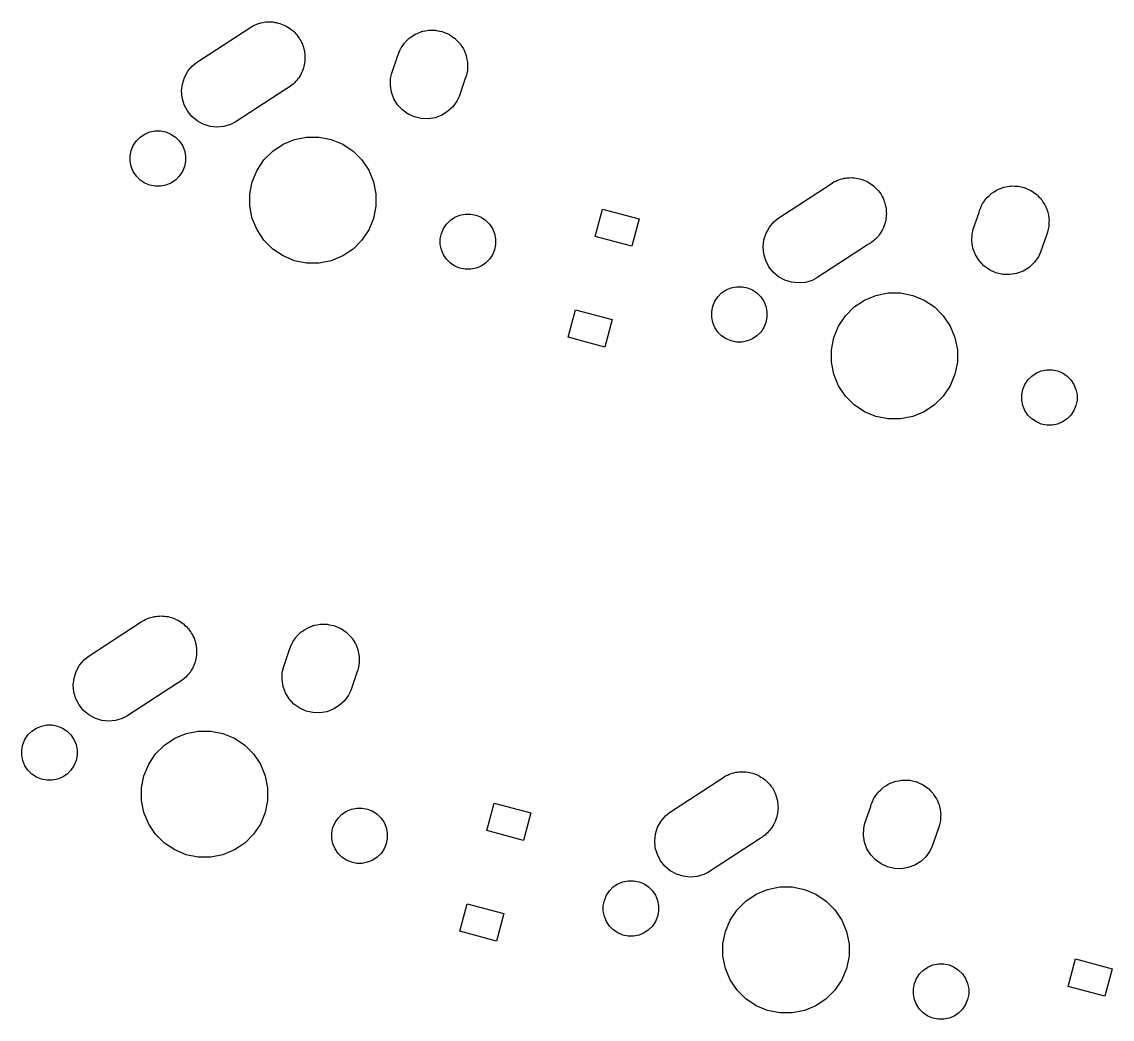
# Model space of a CAD drawing. Extents: x -26.1 to -7.5, y -7.6 to -2.3.
# Drawn here: x -18.401 to -17.042, y -6.075 to -4.833 of the extents above; entities that cross this region are included whole.
import ezdxf

# ---------------------------------------------------------------- set-up
doc = ezdxf.new("R2010")
doc.units = 0
doc.header["$MEASUREMENT"] = 0
doc.layers.add('BLACK', color=7, linetype='CONTINUOUS')

msp = doc.modelspace()

# ---------------------------------------------------------------- linework, layer by layer
at = {"layer": 'BLACK', "linetype": 'CONTINUOUS'}
for p, q in [((-18.1112, -4.83691), (-18.109, -4.83579)), ((-18.109, -4.83579), (-18.1072, -4.83525)), ((-18.1072, -4.83525), (-18.1054, -4.83451)), ((-18.1054, -4.83451), (-18.103, -4.83403)), ((-18.103, -4.83403), (-18.1006, -4.83335)), ((-18.1006, -4.83335), (-18.0987, -4.83318)), ((-18.0987, -4.83318), (-18.0968, -4.83281)), ((-18.0968, -4.83281), (-18.0944, -4.83281)), ((-18.0944, -4.83281), (-18.092, -4.83259)), ((-18.092, -4.83259), (-18.09, -4.83281)), ((-18.09, -4.83281), (-18.0881, -4.83281)), ((-18.0881, -4.83281), (-18.0857, -4.83328)), ((-18.0857, -4.83328), (-18.0833, -4.83355)), ((-18.0833, -4.83355), (-18.0814, -4.83413)), ((-18.0814, -4.83413), (-18.0795, -4.83451)), ((-18.0795, -4.83451), (-18.0773, -4.83544)), ((-18.0773, -4.83544), (-18.075, -4.83617)), ((-18.075, -4.83617), (-18.0733, -4.83711)), ((-18.1832, -4.88335), (-18.1169, -4.84013)), ((-18.1169, -4.84013), (-18.1134, -4.83785)), ((-18.1134, -4.83785), (-18.1112, -4.83691)), ((-18.0733, -4.83711), (-18.0715, -4.83785)), ((-18.0715, -4.83785), (-18.0695, -4.8392)), ((-18.0695, -4.8392), (-18.0673, -4.84037)), ((-18.0673, -4.84037), (-18.0658, -4.84162)), ((-18.0658, -4.84162), (-18.0642, -4.84269)), ((-18.0642, -4.84269), (-18.0625, -4.84442)), ((-18.0625, -4.84442), (-18.0606, -4.84599)), ((-18.0606, -4.84599), (-18.0594, -4.84749)), ((-18.0594, -4.84749), (-18.0581, -4.84886)), ((-18.0581, -4.84886), (-18.0567, -4.85089)), ((-17.9137, -4.85011), (-17.9108, -4.84813)), ((-17.9108, -4.84813), (-17.91, -4.84782)), ((-17.91, -4.84782), (-17.9093, -4.8474)), ((-17.9093, -4.8474), (-17.906, -4.84616)), ((-17.906, -4.84616), (-17.9027, -4.84479)), ((-17.9027, -4.84479), (-17.9019, -4.84464)), ((-17.9019, -4.84464), (-17.9012, -4.84435)), ((-17.9012, -4.84435), (-17.8977, -4.84379)), ((-17.8977, -4.84379), (-17.8942, -4.84309)), ((-17.8942, -4.84309), (-17.8933, -4.84309)), ((-17.8933, -4.84309), (-17.8926, -4.84296)), ((-17.8926, -4.84296), (-17.889, -4.84309)), ((-17.889, -4.84309), (-17.8854, -4.84309)), ((-17.8854, -4.84309), (-17.8846, -4.84325)), ((-17.8846, -4.84325), (-17.8838, -4.84328)), ((-17.8838, -4.84328), (-17.8804, -4.8441)), ((-17.8804, -4.8441), (-17.8769, -4.84479)), ((-17.8769, -4.84479), (-17.8761, -4.8451)), ((-17.8761, -4.8451), (-17.8753, -4.84529)), ((-17.8753, -4.84529), (-17.8721, -4.84677)), ((-17.8721, -4.84677), (-17.8688, -4.84813)), ((-17.8688, -4.84813), (-17.8681, -4.84858)), ((-17.8681, -4.84858), (-17.8674, -4.84891)), ((-17.8674, -4.84891), (-17.8645, -4.851)), ((-18.0567, -4.85089), (-18.0552, -4.85279)), ((-18.0552, -4.85279), (-18.0543, -4.85451)), ((-18.0543, -4.85451), (-18.0532, -4.85612)), ((-18.0532, -4.85612), (-18.0523, -4.85837)), ((-18.0523, -4.85837), (-18.0512, -4.86053)), ((-18.0512, -4.86053), (-18.0506, -4.86239)), ((-18.0506, -4.86239), (-18.0499, -4.86418)), ((-17.9283, -4.865), (-17.9262, -4.86211)), ((-17.9262, -4.86211), (-17.9242, -4.85915)), ((-17.9242, -4.85915), (-17.9236, -4.85858)), ((-17.9236, -4.85858), (-17.9232, -4.85792)), ((-17.9232, -4.85792), (-17.9205, -4.8555)), ((-17.9205, -4.8555), (-17.918, -4.85298)), ((-17.918, -4.85298), (-17.9174, -4.85253)), ((-17.9174, -4.85253), (-17.9168, -4.85198)), ((-17.9168, -4.85198), (-17.9137, -4.85011)), ((-17.8645, -4.851), (-17.8616, -4.85298)), ((-17.8616, -4.85298), (-17.861, -4.85355)), ((-17.861, -4.85355), (-17.8603, -4.85402)), ((-17.8603, -4.85402), (-17.8579, -4.85663)), ((-17.8579, -4.85663), (-17.8554, -4.85915)), ((-17.8554, -4.85915), (-17.8549, -4.85982)), ((-17.8549, -4.85982), (-17.8544, -4.86041)), ((-17.8544, -4.86041), (-17.8525, -4.86344)), ((-18.0499, -4.86418), (-18.0494, -4.86657)), ((-18.0494, -4.86657), (-18.0487, -4.86891)), ((-18.0487, -4.86891), (-18.0485, -4.87084)), ((-18.0485, -4.87084), (-18.0482, -4.87273)), ((-18.0482, -4.87273), (-18.0482, -4.87517)), ((-18.0482, -4.87517), (-18.048, -4.8776)), ((-17.9398, -4.89671), (-17.9327, -4.87582)), ((-17.9327, -4.87582), (-17.9324, -4.87446)), ((-17.9324, -4.87446), (-17.9312, -4.8717)), ((-17.9312, -4.8717), (-17.931, -4.87094)), ((-17.931, -4.87094), (-17.9304, -4.86969)), ((-17.9304, -4.86969), (-17.929, -4.8664)), ((-17.929, -4.8664), (-17.9286, -4.86573)), ((-17.9286, -4.86573), (-17.9283, -4.865)), ((-17.8525, -4.86344), (-17.8505, -4.8664)), ((-17.8505, -4.8664), (-17.8502, -4.86715)), ((-17.8502, -4.86715), (-17.8498, -4.86783)), ((-17.8498, -4.86783), (-17.8486, -4.87117)), ((-17.8486, -4.87117), (-17.8472, -4.87446)), ((-17.8472, -4.87446), (-17.847, -4.87525)), ((-17.847, -4.87525), (-17.8468, -4.87601)), ((-17.8468, -4.87601), (-17.8462, -4.87952)), ((-18.1939, -4.89413), (-18.1883, -4.88744)), ((-18.1883, -4.88744), (-18.1832, -4.88335)), ((-18.0499, -4.89002), (-18.0508, -4.89227)), ((-18.0495, -4.88812), (-18.0499, -4.89002)), ((-18.0489, -4.88627), (-18.0495, -4.88812)), ((-18.0486, -4.88385), (-18.0489, -4.88627)), ((-18.0482, -4.88146), (-18.0486, -4.88385)), ((-18.048, -4.8776), (-18.0482, -4.87952)), ((-18.0482, -4.87952), (-18.0482, -4.88146)), ((-17.8462, -4.87952), (-17.8455, -4.88302)), ((-17.8455, -4.88302), (-17.8455, -4.88383)), ((-17.8455, -4.88383), (-17.8454, -4.88462)), ((-17.8454, -4.88462), (-17.8455, -4.88818)), ((-17.8455, -4.88818), (-17.8455, -4.89174)), ((-18.2007, -4.91009), (-18.1981, -4.90177)), ((-18.1981, -4.90177), (-18.1939, -4.89413)), ((-18.057, -4.90372), (-18.0581, -4.90533)), ((-18.0557, -4.90224), (-18.057, -4.90372)), ((-18.0546, -4.9001), (-18.0557, -4.90224)), ((-18.0532, -4.89808), (-18.0546, -4.9001)), ((-18.0525, -4.89629), (-18.0532, -4.89808)), ((-18.0515, -4.89459), (-18.0525, -4.89629)), ((-18.0508, -4.89227), (-18.0515, -4.89459)), ((-17.9416, -4.91179), (-17.9413, -4.90307)), ((-17.9413, -4.90307), (-17.9398, -4.89671)), ((-17.8483, -4.90306), (-17.856, -4.92547)), ((-17.8472, -4.9003), (-17.8483, -4.90306)), ((-17.8465, -4.89681), (-17.8472, -4.9003)), ((-17.8457, -4.89334), (-17.8465, -4.89681)), ((-17.8455, -4.89174), (-17.8457, -4.89254)), ((-17.8457, -4.89254), (-17.8457, -4.89334)), ((-18.2017, -4.91876), (-18.2007, -4.91009)), ((-18.0717, -4.91644), (-18.1348, -4.95756)), ((-18.0715, -4.91635), (-18.0717, -4.91644)), ((-18.0681, -4.91407), (-18.0715, -4.91635)), ((-18.0665, -4.91301), (-18.0681, -4.91407)), ((-18.0663, -4.91285), (-18.0665, -4.91301)), ((-18.0642, -4.9115), (-18.0663, -4.91285)), ((-18.0629, -4.91013), (-18.0642, -4.9115)), ((-18.0614, -4.90892), (-18.0629, -4.91013)), ((-18.0598, -4.90705), (-18.0614, -4.90892)), ((-18.0581, -4.90533), (-18.0598, -4.90705)), ((-17.9403, -4.9204), (-17.9416, -4.91179)), ((-18.2009, -4.92746), (-18.2017, -4.91876)), ((-18.1985, -4.93583), (-18.2009, -4.92746)), ((-17.9372, -4.92858), (-17.9403, -4.9204)), ((-17.9326, -4.936), (-17.9372, -4.92858)), ((-17.856, -4.92547), (-17.8588, -4.93141)), ((-18.1944, -4.94357), (-18.1985, -4.93583)), ((-18.189, -4.95038), (-18.1944, -4.94357)), ((-17.9267, -4.94239), (-17.9326, -4.936)), ((-17.9196, -4.9475), (-17.9267, -4.94239)), ((-17.8703, -4.94443), (-17.8777, -4.94901)), ((-17.8639, -4.93849), (-17.8703, -4.94443)), ((-17.8588, -4.93141), (-17.8639, -4.93849)), ((-18.1823, -4.95599), (-18.189, -4.95038)), ((-18.1747, -4.96019), (-18.1823, -4.95599)), ((-18.1348, -4.95756), (-18.1406, -4.96058)), ((-17.9117, -4.95113), (-17.9196, -4.9475)), ((-17.9032, -4.95314), (-17.9117, -4.95113)), ((-17.8945, -4.95345), (-17.9032, -4.95314)), ((-17.8859, -4.95206), (-17.8945, -4.95345)), ((-17.8777, -4.94901), (-17.8859, -4.95206)), ((-18.2477, -4.97239), (-18.2414, -4.9698)), ((-18.2414, -4.9698), (-18.2347, -4.96847)), ((-18.2347, -4.96847), (-18.2279, -4.96847)), ((-18.2279, -4.96847), (-18.2213, -4.9698)), ((-18.2213, -4.9698), (-18.215, -4.97239)), ((-18.1663, -4.96282), (-18.1747, -4.96019)), ((-18.1577, -4.96377), (-18.1663, -4.96282)), ((-18.149, -4.96302), (-18.1577, -4.96377)), ((-18.1406, -4.96058), (-18.149, -4.96302)), ((-18.2619, -4.9866), (-18.2581, -4.98096)), ((-18.2581, -4.98096), (-18.2533, -4.97616)), ((-18.2533, -4.97616), (-18.2477, -4.97239)), ((-18.215, -4.97239), (-18.2094, -4.97616)), ((-18.2094, -4.97616), (-18.2046, -4.98096)), ((-18.2046, -4.98096), (-18.2008, -4.9866)), ((-18.0882, -4.99371), (-18.0753, -4.98512)), ((-18.0753, -4.98512), (-18.061, -4.9792)), ((-18.061, -4.9792), (-18.0459, -4.97619)), ((-18.0459, -4.97619), (-18.0304, -4.97619)), ((-18.0304, -4.97619), (-18.0153, -4.9792)), ((-18.0153, -4.9792), (-18.001, -4.98512)), ((-18.001, -4.98512), (-17.9881, -4.99371)), ((-18.2658, -4.99953), (-18.2645, -4.99287)), ((-18.2645, -4.99287), (-18.2619, -4.9866)), ((-18.2008, -4.9866), (-18.1982, -4.99287)), ((-18.1982, -4.99287), (-18.1969, -4.99953)), ((-18.0991, -5.00464), (-18.0882, -4.99371)), ((-17.9881, -4.99371), (-17.9772, -5.00464)), ((-18.2658, -5.00631), (-18.2658, -4.99953)), ((-18.2645, -5.01297), (-18.2658, -5.00631)), ((-18.1969, -5.00631), (-18.1982, -5.01297)), ((-18.1969, -4.99953), (-18.1969, -5.00631)), ((-18.1077, -5.0175), (-18.0991, -5.00464)), ((-17.9772, -5.00464), (-17.9686, -5.0175)), ((-18.2619, -5.01924), (-18.2645, -5.01297)), ((-18.2581, -5.02488), (-18.2619, -5.01924)), ((-18.2533, -5.02968), (-18.2581, -5.02488)), ((-18.2046, -5.02488), (-18.2094, -5.02968)), ((-18.2008, -5.01924), (-18.2046, -5.02488)), ((-18.1982, -5.01297), (-18.2008, -5.01924)), ((-18.1136, -5.03179), (-18.1077, -5.0175)), ((-17.9686, -5.0175), (-17.9627, -5.03179)), ((-18.2477, -5.03345), (-18.2533, -5.02968)), ((-18.2414, -5.03605), (-18.2477, -5.03345)), ((-18.2347, -5.03737), (-18.2414, -5.03605)), ((-18.2279, -5.03737), (-18.2347, -5.03737)), ((-18.2213, -5.03605), (-18.2279, -5.03737)), ((-18.215, -5.03345), (-18.2213, -5.03605)), ((-18.2094, -5.02968), (-18.215, -5.03345)), ((-18.1166, -5.04695), (-18.1136, -5.03179)), ((-17.9627, -5.03179), (-17.9596, -5.04695)), ((-17.4587, -5.07747), (-17.3924, -5.03425)), ((-17.3924, -5.03425), (-17.389, -5.03196)), ((-17.389, -5.03196), (-17.3867, -5.03103)), ((-17.3867, -5.03103), (-17.3846, -5.0299)), ((-17.3846, -5.0299), (-17.3827, -5.02936)), ((-17.3827, -5.02936), (-17.3809, -5.02862)), ((-17.3809, -5.02862), (-17.3785, -5.02815)), ((-17.3785, -5.02815), (-17.3762, -5.02746)), ((-17.3762, -5.02746), (-17.3743, -5.0273)), ((-17.3743, -5.0273), (-17.3724, -5.02692)), ((-17.3724, -5.02692), (-17.3699, -5.02692)), ((-17.3699, -5.02692), (-17.3675, -5.02671)), ((-17.3675, -5.02671), (-17.3656, -5.02692)), ((-17.3656, -5.02692), (-17.3637, -5.02692)), ((-17.3637, -5.02692), (-17.3613, -5.0274)), ((-17.3613, -5.0274), (-17.3588, -5.02766)), ((-17.3588, -5.02766), (-17.357, -5.02824)), ((-17.357, -5.02824), (-17.3551, -5.02862)), ((-17.3551, -5.02862), (-17.3528, -5.02955)), ((-17.3528, -5.02955), (-17.3505, -5.03029)), ((-17.3505, -5.03029), (-17.3488, -5.03122)), ((-17.3488, -5.03122), (-17.347, -5.03196)), ((-17.347, -5.03196), (-17.345, -5.03332)), ((-17.345, -5.03332), (-17.3429, -5.03449)), ((-17.3429, -5.03449), (-17.3414, -5.03573)), ((-17.3414, -5.03573), (-17.3398, -5.03681)), ((-17.3398, -5.03681), (-17.3381, -5.03853)), ((-17.3381, -5.03853), (-17.3362, -5.0401)), ((-17.1816, -5.04027), (-17.1783, -5.03891)), ((-17.1783, -5.03891), (-17.1775, -5.03875)), ((-17.1775, -5.03875), (-17.1767, -5.03847)), ((-17.1767, -5.03847), (-17.1732, -5.0379)), ((-17.1732, -5.0379), (-17.1697, -5.0372)), ((-17.1697, -5.0372), (-17.1689, -5.0372)), ((-17.1689, -5.0372), (-17.1681, -5.03708)), ((-17.1681, -5.03708), (-17.1646, -5.0372)), ((-17.1646, -5.0372), (-17.161, -5.0372)), ((-17.161, -5.0372), (-17.1602, -5.03736)), ((-17.1602, -5.03736), (-17.1594, -5.03739)), ((-17.1594, -5.03739), (-17.1559, -5.03821)), ((-17.1559, -5.03821), (-17.1524, -5.03891)), ((-17.1524, -5.03891), (-17.1517, -5.03922)), ((-17.1517, -5.03922), (-17.1509, -5.0394)), ((-17.1509, -5.0394), (-17.1477, -5.04088)), ((-18.1166, -5.06242), (-18.1166, -5.04695)), ((-17.9596, -5.04695), (-17.9596, -5.06242)), ((-17.3362, -5.0401), (-17.335, -5.04161)), ((-17.335, -5.04161), (-17.3336, -5.04298)), ((-17.3336, -5.04298), (-17.3323, -5.045)), ((-17.3323, -5.045), (-17.3307, -5.04691)), ((-17.3307, -5.04691), (-17.3298, -5.04862)), ((-17.3298, -5.04862), (-17.3288, -5.05023)), ((-17.3288, -5.05023), (-17.3278, -5.05248)), ((-17.3278, -5.05248), (-17.3267, -5.05465)), ((-17.2017, -5.05622), (-17.1998, -5.05326)), ((-17.1998, -5.05326), (-17.1992, -5.05269)), ((-17.1992, -5.05269), (-17.1987, -5.05204)), ((-17.1987, -5.05204), (-17.1961, -5.04961)), ((-17.1961, -5.04961), (-17.1936, -5.04709)), ((-17.1936, -5.04709), (-17.1929, -5.04664)), ((-17.1929, -5.04664), (-17.1923, -5.0461)), ((-17.1923, -5.0461), (-17.1893, -5.04423)), ((-17.1893, -5.04423), (-17.1863, -5.04225)), ((-17.1863, -5.04225), (-17.1856, -5.04194)), ((-17.1856, -5.04194), (-17.1849, -5.04151)), ((-17.1849, -5.04151), (-17.1816, -5.04027)), ((-17.1477, -5.04088), (-17.1444, -5.04225)), ((-17.1444, -5.04225), (-17.1437, -5.04269)), ((-17.1437, -5.04269), (-17.143, -5.04303)), ((-17.143, -5.04303), (-17.1401, -5.04511)), ((-17.1401, -5.04511), (-17.1371, -5.04709)), ((-17.1371, -5.04709), (-17.1365, -5.04766)), ((-17.1365, -5.04766), (-17.1359, -5.04814)), ((-17.1359, -5.04814), (-17.1335, -5.05074)), ((-17.1335, -5.05074), (-17.1309, -5.05326)), ((-17.1309, -5.05326), (-17.1305, -5.05393)), ((-18.1136, -5.07758), (-18.1166, -5.06242)), ((-17.9596, -5.06242), (-17.9627, -5.07758)), ((-17.6865, -5.09999), (-17.6773, -5.06577)), ((-17.6773, -5.06577), (-17.6317, -5.078)), ((-17.3267, -5.05465), (-17.3262, -5.0565)), ((-17.3262, -5.0565), (-17.3254, -5.05829)), ((-17.3254, -5.05829), (-17.325, -5.06068)), ((-17.325, -5.06068), (-17.3243, -5.06302)), ((-17.3243, -5.06302), (-17.3241, -5.06495)), ((-17.3241, -5.06495), (-17.3237, -5.06685)), ((-17.3237, -5.06685), (-17.3237, -5.06929)), ((-17.2079, -5.06858), (-17.2068, -5.06582)), ((-17.2068, -5.06582), (-17.2065, -5.06506)), ((-17.2065, -5.06506), (-17.206, -5.06381)), ((-17.206, -5.06381), (-17.2046, -5.06052)), ((-17.2046, -5.06052), (-17.2042, -5.05985)), ((-17.2042, -5.05985), (-17.2038, -5.05911)), ((-17.2038, -5.05911), (-17.2017, -5.05622)), ((-17.1305, -5.05393), (-17.1299, -5.05452)), ((-17.1299, -5.05452), (-17.1281, -5.05755)), ((-17.1281, -5.05755), (-17.1261, -5.06052)), ((-17.1261, -5.06052), (-17.1258, -5.06126)), ((-17.1258, -5.06126), (-17.1254, -5.06195)), ((-17.1254, -5.06195), (-17.1241, -5.06528)), ((-17.1241, -5.06528), (-17.1228, -5.06858)), ((-18.1077, -5.09187), (-18.1136, -5.07758)), ((-17.9627, -5.07758), (-17.9686, -5.09187)), ((-17.8717, -5.08449), (-17.8669, -5.07969)), ((-17.8669, -5.07969), (-17.8613, -5.07592)), ((-17.8613, -5.07592), (-17.855, -5.07332)), ((-17.855, -5.07332), (-17.8484, -5.072)), ((-17.8484, -5.072), (-17.8416, -5.072)), ((-17.8416, -5.072), (-17.8349, -5.07332)), ((-17.8349, -5.07332), (-17.8286, -5.07592)), ((-17.8286, -5.07592), (-17.823, -5.07969)), ((-17.823, -5.07969), (-17.8182, -5.08449)), ((-17.6317, -5.078), (-17.6409, -5.11222)), ((-17.4638, -5.08156), (-17.4587, -5.07747)), ((-17.3245, -5.08039), (-17.3251, -5.08223)), ((-17.3242, -5.07796), (-17.3245, -5.08039)), ((-17.3237, -5.07557), (-17.3242, -5.07796)), ((-17.3237, -5.06929), (-17.3235, -5.07172)), ((-17.3235, -5.07172), (-17.3237, -5.07364)), ((-17.3237, -5.07364), (-17.3237, -5.07557)), ((-17.2154, -5.09082), (-17.2082, -5.06993)), ((-17.2082, -5.06993), (-17.2079, -5.06858)), ((-17.1228, -5.06858), (-17.1226, -5.06937)), ((-17.1226, -5.06937), (-17.1223, -5.07012)), ((-17.1223, -5.07012), (-17.1218, -5.07364)), ((-17.1218, -5.07364), (-17.1211, -5.07713)), ((-17.1211, -5.07713), (-17.1211, -5.07794)), ((-17.1211, -5.07794), (-17.1209, -5.07874)), ((-17.1209, -5.07874), (-17.1211, -5.08229)), ((-18.0991, -5.10473), (-18.1077, -5.09187)), ((-17.9686, -5.09187), (-17.9772, -5.10473)), ((-17.8781, -5.0964), (-17.8755, -5.09013)), ((-17.8755, -5.09013), (-17.8717, -5.08449)), ((-17.8182, -5.08449), (-17.8144, -5.09013)), ((-17.8144, -5.09013), (-17.8118, -5.0964)), ((-17.4736, -5.09589), (-17.4694, -5.08824)), ((-17.4694, -5.08824), (-17.4638, -5.08156)), ((-17.3301, -5.09422), (-17.3313, -5.09636)), ((-17.3288, -5.09219), (-17.3301, -5.09422)), ((-17.328, -5.0904), (-17.3288, -5.09219)), ((-17.3271, -5.08871), (-17.328, -5.0904)), ((-17.3264, -5.08638), (-17.3271, -5.08871)), ((-17.3254, -5.08413), (-17.3264, -5.08638)), ((-17.3251, -5.08223), (-17.3254, -5.08413)), ((-17.2169, -5.09719), (-17.2154, -5.09082)), ((-17.1221, -5.09092), (-17.1228, -5.09442)), ((-17.1212, -5.08746), (-17.1221, -5.09092)), ((-17.1211, -5.08586), (-17.1212, -5.08665)), ((-17.1212, -5.08665), (-17.1212, -5.08746)), ((-17.1211, -5.08229), (-17.1211, -5.08586)), ((-18.0882, -5.11566), (-18.0991, -5.10473)), ((-17.9772, -5.10473), (-17.9881, -5.11566)), ((-17.8794, -5.10306), (-17.8781, -5.0964)), ((-17.8794, -5.10984), (-17.8794, -5.10306)), ((-17.8118, -5.0964), (-17.8105, -5.10306)), ((-17.8105, -5.10306), (-17.8105, -5.10984)), ((-17.6409, -5.11222), (-17.6865, -5.09999)), ((-17.4772, -5.11288), (-17.4763, -5.10421)), ((-17.4763, -5.10421), (-17.4736, -5.09589)), ((-17.342, -5.10713), (-17.3436, -5.10818)), ((-17.3418, -5.10697), (-17.342, -5.10713)), ((-17.3398, -5.10561), (-17.3418, -5.10697)), ((-17.3384, -5.10425), (-17.3398, -5.10561)), ((-17.3369, -5.10304), (-17.3384, -5.10425)), ((-17.3353, -5.10117), (-17.3369, -5.10304)), ((-17.3336, -5.09944), (-17.3353, -5.10117)), ((-17.3325, -5.09784), (-17.3336, -5.09944)), ((-17.3313, -5.09636), (-17.3325, -5.09784)), ((-17.2172, -5.1059), (-17.2169, -5.09719)), ((-17.2158, -5.11452), (-17.2172, -5.1059)), ((-17.1239, -5.09718), (-17.1316, -5.11958)), ((-17.1228, -5.09442), (-17.1239, -5.09718)), ((-18.0753, -5.12425), (-18.0882, -5.11566)), ((-17.9881, -5.11566), (-18.001, -5.12425)), ((-17.8781, -5.1165), (-17.8794, -5.10984)), ((-17.8755, -5.12277), (-17.8781, -5.1165)), ((-17.8118, -5.1165), (-17.8144, -5.12277)), ((-17.8105, -5.10984), (-17.8118, -5.1165)), ((-17.4765, -5.12157), (-17.4772, -5.11288)), ((-17.3473, -5.11056), (-17.4103, -5.15168)), ((-17.347, -5.11046), (-17.3473, -5.11056)), ((-17.3436, -5.10818), (-17.347, -5.11046)), ((-17.2128, -5.12269), (-17.2158, -5.11452)), ((-17.1316, -5.11958), (-17.1343, -5.12553)), ((-18.061, -5.13017), (-18.0753, -5.12425)), ((-18.0459, -5.13319), (-18.061, -5.13017)), ((-18.0304, -5.13319), (-18.0459, -5.13319)), ((-18.0153, -5.13017), (-18.0304, -5.13319)), ((-18.001, -5.12425), (-18.0153, -5.13017)), ((-17.8717, -5.12841), (-17.8755, -5.12277)), ((-17.8669, -5.13321), (-17.8717, -5.12841)), ((-17.8613, -5.13698), (-17.8669, -5.13321)), ((-17.823, -5.13321), (-17.8286, -5.13698)), ((-17.8182, -5.12841), (-17.823, -5.13321)), ((-17.8144, -5.12277), (-17.8182, -5.12841)), ((-17.474, -5.12995), (-17.4765, -5.12157)), ((-17.47, -5.13769), (-17.474, -5.12995)), ((-17.2082, -5.13012), (-17.2128, -5.12269)), ((-17.2022, -5.13651), (-17.2082, -5.13012)), ((-17.1394, -5.1326), (-17.1458, -5.13855)), ((-17.1343, -5.12553), (-17.1394, -5.1326)), ((-17.855, -5.13957), (-17.8613, -5.13698)), ((-17.8484, -5.1409), (-17.855, -5.13957)), ((-17.8416, -5.1409), (-17.8484, -5.1409)), ((-17.8349, -5.13957), (-17.8416, -5.1409)), ((-17.8286, -5.13698), (-17.8349, -5.13957)), ((-17.4645, -5.14449), (-17.47, -5.13769)), ((-17.4579, -5.15011), (-17.4645, -5.14449)), ((-17.1952, -5.14161), (-17.2022, -5.13651)), ((-17.1872, -5.14524), (-17.1952, -5.14161)), ((-17.1787, -5.14725), (-17.1872, -5.14524)), ((-17.17, -5.14756), (-17.1787, -5.14725)), ((-17.1614, -5.14617), (-17.17, -5.14756)), ((-17.1532, -5.14313), (-17.1614, -5.14617)), ((-17.1458, -5.13855), (-17.1532, -5.14313)), ((-17.4502, -5.15431), (-17.4579, -5.15011)), ((-17.4419, -5.15693), (-17.4502, -5.15431)), ((-17.4332, -5.15789), (-17.4419, -5.15693)), ((-17.4245, -5.15713), (-17.4332, -5.15789)), ((-17.4161, -5.15469), (-17.4245, -5.15713)), ((-17.4103, -5.15168), (-17.4161, -5.15469)), ((-17.5374, -5.18072), (-17.5336, -5.17508)), ((-17.5336, -5.17508), (-17.5289, -5.17028)), ((-17.5289, -5.17028), (-17.5232, -5.16651)), ((-17.5232, -5.16651), (-17.5169, -5.16391)), ((-17.5169, -5.16391), (-17.5103, -5.16259)), ((-17.5103, -5.16259), (-17.5035, -5.16259)), ((-17.5035, -5.16259), (-17.4968, -5.16391)), ((-17.4968, -5.16391), (-17.4906, -5.16651)), ((-17.4906, -5.16651), (-17.4849, -5.17028)), ((-17.4849, -5.17028), (-17.4801, -5.17508)), ((-17.4801, -5.17508), (-17.4764, -5.18072)), ((-17.3509, -5.17923), (-17.3366, -5.17332)), ((-17.3366, -5.17332), (-17.3214, -5.1703)), ((-17.3214, -5.1703), (-17.306, -5.1703)), ((-17.306, -5.1703), (-17.2908, -5.17332)), ((-17.2908, -5.17332), (-17.2765, -5.17923)), ((-17.5413, -5.19364), (-17.54, -5.18699)), ((-17.54, -5.18699), (-17.5374, -5.18072)), ((-17.4764, -5.18072), (-17.4738, -5.18699)), ((-17.4738, -5.18699), (-17.4724, -5.19364)), ((-17.3747, -5.19876), (-17.3637, -5.18782)), ((-17.3637, -5.18782), (-17.3509, -5.17923)), ((-17.2765, -5.17923), (-17.2637, -5.18782)), ((-17.2637, -5.18782), (-17.2527, -5.19876)), ((-17.7201, -5.22549), (-17.711, -5.19126)), ((-17.711, -5.19126), (-17.6653, -5.20349)), ((-17.5413, -5.20043), (-17.5413, -5.19364)), ((-17.54, -5.20708), (-17.5413, -5.20043)), ((-17.4724, -5.20043), (-17.4738, -5.20708)), ((-17.4724, -5.19364), (-17.4724, -5.20043)), ((-17.3833, -5.21162), (-17.3747, -5.19876)), ((-17.2527, -5.19876), (-17.2441, -5.21162)), ((-17.6653, -5.20349), (-17.6745, -5.23772)), ((-17.5374, -5.21335), (-17.54, -5.20708)), ((-17.5336, -5.219), (-17.5374, -5.21335)), ((-17.4764, -5.21335), (-17.4801, -5.219)), ((-17.4738, -5.20708), (-17.4764, -5.21335)), ((-17.3892, -5.2259), (-17.3833, -5.21162)), ((-17.2441, -5.21162), (-17.2382, -5.2259)), ((-17.6745, -5.23772), (-17.7201, -5.22549)), ((-17.5289, -5.22379), (-17.5336, -5.219)), ((-17.5232, -5.22756), (-17.5289, -5.22379)), ((-17.5169, -5.23016), (-17.5232, -5.22756)), ((-17.5103, -5.23148), (-17.5169, -5.23016)), ((-17.4968, -5.23016), (-17.5035, -5.23148)), ((-17.4906, -5.22756), (-17.4968, -5.23016)), ((-17.4849, -5.22379), (-17.4906, -5.22756)), ((-17.4801, -5.219), (-17.4849, -5.22379)), ((-17.3922, -5.24107), (-17.3892, -5.2259)), ((-17.2382, -5.2259), (-17.2352, -5.24107)), ((-17.5035, -5.23148), (-17.5103, -5.23148)), ((-17.3922, -5.25653), (-17.3922, -5.24107)), ((-17.2352, -5.24107), (-17.2352, -5.25653)), ((-17.3892, -5.2717), (-17.3922, -5.25653)), ((-17.2352, -5.25653), (-17.2382, -5.2717)), ((-17.1425, -5.2738), (-17.1368, -5.27003)), ((-17.1368, -5.27003), (-17.1306, -5.26744)), ((-17.1306, -5.26744), (-17.1239, -5.26611)), ((-17.1239, -5.26611), (-17.1171, -5.26611)), ((-17.1171, -5.26611), (-17.1105, -5.26744)), ((-17.1105, -5.26744), (-17.1042, -5.27003)), ((-17.1042, -5.27003), (-17.0986, -5.2738)), ((-17.3833, -5.28598), (-17.3892, -5.2717)), ((-17.2382, -5.2717), (-17.2441, -5.28598)), ((-17.1536, -5.29051), (-17.151, -5.28425)), ((-17.151, -5.28425), (-17.1473, -5.2786)), ((-17.1473, -5.2786), (-17.1425, -5.2738)), ((-17.0986, -5.2738), (-17.0938, -5.2786)), ((-17.0938, -5.2786), (-17.09, -5.28425)), ((-17.09, -5.28425), (-17.0874, -5.29051)), ((-17.3747, -5.29884), (-17.3833, -5.28598)), ((-17.2441, -5.28598), (-17.2527, -5.29884)), ((-17.155, -5.29717), (-17.1536, -5.29051)), ((-17.155, -5.30396), (-17.155, -5.29717)), ((-17.0874, -5.29051), (-17.0861, -5.29717)), ((-17.0861, -5.29717), (-17.0861, -5.30396)), ((-17.3637, -5.30977), (-17.3747, -5.29884)), ((-17.3509, -5.31837), (-17.3637, -5.30977)), ((-17.2637, -5.30977), (-17.2765, -5.31837)), ((-17.2527, -5.29884), (-17.2637, -5.30977)), ((-17.1536, -5.31061), (-17.155, -5.30396)), ((-17.151, -5.31688), (-17.1536, -5.31061)), ((-17.0874, -5.31061), (-17.09, -5.31688)), ((-17.0861, -5.30396), (-17.0874, -5.31061)), ((-17.3366, -5.32428), (-17.3509, -5.31837)), ((-17.3214, -5.3273), (-17.3366, -5.32428)), ((-17.2908, -5.32428), (-17.306, -5.3273)), ((-17.2765, -5.31837), (-17.2908, -5.32428)), ((-17.1473, -5.32252), (-17.151, -5.31688)), ((-17.1425, -5.32732), (-17.1473, -5.32252)), ((-17.0938, -5.32252), (-17.0986, -5.32732)), ((-17.09, -5.31688), (-17.0938, -5.32252)), ((-17.306, -5.3273), (-17.3214, -5.3273)), ((-17.1368, -5.33109), (-17.1425, -5.32732)), ((-17.1306, -5.33369), (-17.1368, -5.33109)), ((-17.1239, -5.33501), (-17.1306, -5.33369)), ((-17.1171, -5.33501), (-17.1239, -5.33501)), ((-17.1105, -5.33369), (-17.1171, -5.33501)), ((-17.1042, -5.33109), (-17.1105, -5.33369)), ((-17.0986, -5.32732), (-17.1042, -5.33109)), ((-18.3182, -5.62335), (-18.2519, -5.58013)), ((-18.2519, -5.58013), (-18.2484, -5.57785)), ((-18.2484, -5.57785), (-18.2462, -5.57691)), ((-18.2462, -5.57691), (-18.244, -5.57579)), ((-18.244, -5.57579), (-18.2422, -5.57525)), ((-18.2422, -5.57525), (-18.2404, -5.57451)), ((-18.2404, -5.57451), (-18.238, -5.57403)), ((-18.238, -5.57403), (-18.2356, -5.57335)), ((-18.2356, -5.57335), (-18.2337, -5.57318)), ((-18.2337, -5.57318), (-18.2318, -5.57281)), ((-18.2318, -5.57281), (-18.2294, -5.57281)), ((-18.2294, -5.57281), (-18.227, -5.57259)), ((-18.227, -5.57259), (-18.225, -5.57281)), ((-18.225, -5.57281), (-18.2231, -5.57281)), ((-18.2231, -5.57281), (-18.2207, -5.57328)), ((-18.2207, -5.57328), (-18.2183, -5.57355)), ((-18.2183, -5.57355), (-18.2164, -5.57413)), ((-18.2164, -5.57413), (-18.2145, -5.57451)), ((-18.2145, -5.57451), (-18.2123, -5.57544)), ((-18.2123, -5.57544), (-18.21, -5.57617)), ((-18.21, -5.57617), (-18.2083, -5.57711)), ((-18.2083, -5.57711), (-18.2065, -5.57785)), ((-18.2065, -5.57785), (-18.2045, -5.5792)), ((-18.2045, -5.5792), (-18.2023, -5.58037)), ((-18.2023, -5.58037), (-18.2008, -5.58162)), ((-18.2008, -5.58162), (-18.1992, -5.58269)), ((-18.1992, -5.58269), (-18.1975, -5.58442)), ((-18.0327, -5.58379), (-18.0292, -5.58309)), ((-18.0292, -5.58309), (-18.0283, -5.58309)), ((-18.0283, -5.58309), (-18.0276, -5.58296)), ((-18.0276, -5.58296), (-18.024, -5.58309)), ((-18.024, -5.58309), (-18.0204, -5.58309)), ((-18.0204, -5.58309), (-18.0196, -5.58325)), ((-18.0196, -5.58325), (-18.0188, -5.58328)), ((-18.0188, -5.58328), (-18.0154, -5.5841)), ((-18.1975, -5.58442), (-18.1956, -5.58599)), ((-18.1956, -5.58599), (-18.1944, -5.58749)), ((-18.1944, -5.58749), (-18.1931, -5.58886)), ((-18.1931, -5.58886), (-18.1917, -5.59089)), ((-18.1917, -5.59089), (-18.1902, -5.59279)), ((-18.1902, -5.59279), (-18.1893, -5.59451)), ((-18.1893, -5.59451), (-18.1882, -5.59612)), ((-18.1882, -5.59612), (-18.1873, -5.59837)), ((-18.0582, -5.59792), (-18.0555, -5.5955)), ((-18.0555, -5.5955), (-18.053, -5.59298)), ((-18.053, -5.59298), (-18.0524, -5.59253)), ((-18.0524, -5.59253), (-18.0518, -5.59198)), ((-18.0518, -5.59198), (-18.0487, -5.59011)), ((-18.0487, -5.59011), (-18.0458, -5.58813)), ((-18.0458, -5.58813), (-18.045, -5.58782)), ((-18.045, -5.58782), (-18.0443, -5.5874)), ((-18.0443, -5.5874), (-18.041, -5.58616)), ((-18.041, -5.58616), (-18.0377, -5.58479)), ((-18.0377, -5.58479), (-18.0369, -5.58464)), ((-18.0369, -5.58464), (-18.0362, -5.58435)), ((-18.0362, -5.58435), (-18.0327, -5.58379)), ((-18.0154, -5.5841), (-18.0119, -5.58479)), ((-18.0119, -5.58479), (-18.0111, -5.5851)), ((-18.0111, -5.5851), (-18.0103, -5.58529)), ((-18.0103, -5.58529), (-18.0071, -5.58677)), ((-18.0071, -5.58677), (-18.0038, -5.58813)), ((-18.0038, -5.58813), (-18.0031, -5.58858)), ((-18.0031, -5.58858), (-18.0024, -5.58891)), ((-18.0024, -5.58891), (-17.9995, -5.591)), ((-17.9995, -5.591), (-17.9966, -5.59298)), ((-17.9966, -5.59298), (-17.996, -5.59355)), ((-17.996, -5.59355), (-17.9953, -5.59402)), ((-17.9953, -5.59402), (-17.9929, -5.59663)), ((-17.9929, -5.59663), (-17.9904, -5.59915)), ((-18.1873, -5.59837), (-18.1862, -5.60053)), ((-18.1862, -5.60053), (-18.1856, -5.60239)), ((-18.1856, -5.60239), (-18.1849, -5.60418)), ((-18.1849, -5.60418), (-18.1844, -5.60657)), ((-18.1844, -5.60657), (-18.1837, -5.60891)), ((-18.1837, -5.60891), (-18.1835, -5.61084)), ((-18.066, -5.61094), (-18.0654, -5.60969)), ((-18.0654, -5.60969), (-18.064, -5.6064)), ((-18.064, -5.6064), (-18.0636, -5.60573)), ((-18.0636, -5.60573), (-18.0633, -5.605)), ((-18.0633, -5.605), (-18.0612, -5.60211)), ((-18.0612, -5.60211), (-18.0592, -5.59915)), ((-18.0592, -5.59915), (-18.0586, -5.59858)), ((-18.0586, -5.59858), (-18.0582, -5.59792)), ((-17.9904, -5.59915), (-17.9899, -5.59982)), ((-17.9899, -5.59982), (-17.9894, -5.60041)), ((-17.9894, -5.60041), (-17.9875, -5.60344)), ((-17.9875, -5.60344), (-17.9855, -5.6064)), ((-17.9855, -5.6064), (-17.9852, -5.60715)), ((-17.9852, -5.60715), (-17.9848, -5.60783)), ((-17.9848, -5.60783), (-17.9836, -5.61117)), ((-18.3233, -5.62744), (-18.3182, -5.62335)), ((-18.1836, -5.62385), (-18.1839, -5.62627)), ((-18.1832, -5.62146), (-18.1836, -5.62385)), ((-18.1835, -5.61084), (-18.1832, -5.61273)), ((-18.1832, -5.61273), (-18.1832, -5.61517)), ((-18.1832, -5.61517), (-18.183, -5.6176)), ((-18.183, -5.6176), (-18.1832, -5.61952)), ((-18.1832, -5.61952), (-18.1832, -5.62146)), ((-18.0748, -5.63671), (-18.0677, -5.61582)), ((-18.0677, -5.61582), (-18.0674, -5.61446)), ((-18.0674, -5.61446), (-18.0662, -5.6117)), ((-18.0662, -5.6117), (-18.066, -5.61094)), ((-17.9836, -5.61117), (-17.9822, -5.61446)), ((-17.9822, -5.61446), (-17.982, -5.61525)), ((-17.982, -5.61525), (-17.9818, -5.61601)), ((-17.9818, -5.61601), (-17.9812, -5.61952)), ((-17.9812, -5.61952), (-17.9805, -5.62302)), ((-17.9805, -5.62302), (-17.9805, -5.62383)), ((-17.9805, -5.62383), (-17.9804, -5.62462)), ((-18.3331, -5.64177), (-18.3289, -5.63413)), ((-18.3289, -5.63413), (-18.3233, -5.62744)), ((-18.1875, -5.63629), (-18.1882, -5.63808)), ((-18.1865, -5.63459), (-18.1875, -5.63629)), ((-18.1858, -5.63227), (-18.1865, -5.63459)), ((-18.1849, -5.63002), (-18.1858, -5.63227)), ((-18.1845, -5.62812), (-18.1849, -5.63002)), ((-18.1839, -5.62627), (-18.1845, -5.62812)), ((-18.0763, -5.64307), (-18.0748, -5.63671)), ((-17.9815, -5.63681), (-17.9822, -5.6403)), ((-17.9807, -5.63334), (-17.9815, -5.63681)), ((-17.9805, -5.63174), (-17.9807, -5.63254)), ((-17.9807, -5.63254), (-17.9807, -5.63334)), ((-17.9804, -5.62462), (-17.9805, -5.62818)), ((-17.9805, -5.62818), (-17.9805, -5.63174)), ((-18.3367, -5.65876), (-18.3357, -5.65009)), ((-18.3357, -5.65009), (-18.3331, -5.64177)), ((-18.1979, -5.65013), (-18.1992, -5.6515)), ((-18.1964, -5.64892), (-18.1979, -5.65013)), ((-18.1948, -5.64705), (-18.1964, -5.64892)), ((-18.1931, -5.64533), (-18.1948, -5.64705)), ((-18.192, -5.64372), (-18.1931, -5.64533)), ((-18.1907, -5.64224), (-18.192, -5.64372)), ((-18.1896, -5.6401), (-18.1907, -5.64224)), ((-18.1882, -5.63808), (-18.1896, -5.6401)), ((-18.0766, -5.65179), (-18.0763, -5.64307)), ((-17.9833, -5.64306), (-17.991, -5.66547)), ((-17.9822, -5.6403), (-17.9833, -5.64306)), ((-18.3359, -5.66746), (-18.3367, -5.65876)), ((-18.2067, -5.65644), (-18.2698, -5.69756)), ((-18.2065, -5.65635), (-18.2067, -5.65644)), ((-18.2031, -5.65407), (-18.2065, -5.65635)), ((-18.2015, -5.65301), (-18.2031, -5.65407)), ((-18.2013, -5.65285), (-18.2015, -5.65301)), ((-18.1992, -5.6515), (-18.2013, -5.65285)), ((-18.0753, -5.6604), (-18.0766, -5.65179)), ((-18.0722, -5.66858), (-18.0753, -5.6604)), ((-18.3335, -5.67583), (-18.3359, -5.66746)), ((-18.3294, -5.68357), (-18.3335, -5.67583)), ((-18.0676, -5.676), (-18.0722, -5.66858)), ((-18.0617, -5.68239), (-18.0676, -5.676)), ((-17.9989, -5.67849), (-18.0053, -5.68443)), ((-17.9938, -5.67141), (-17.9989, -5.67849)), ((-17.991, -5.66547), (-17.9938, -5.67141)), ((-18.324, -5.69038), (-18.3294, -5.68357)), ((-18.3173, -5.69599), (-18.324, -5.69038)), ((-18.0546, -5.6875), (-18.0617, -5.68239)), ((-18.0467, -5.69113), (-18.0546, -5.6875)), ((-18.0382, -5.69314), (-18.0467, -5.69113)), ((-18.0209, -5.69206), (-18.0295, -5.69345)), ((-18.0127, -5.68901), (-18.0209, -5.69206)), ((-18.0053, -5.68443), (-18.0127, -5.68901)), ((-18.3097, -5.70019), (-18.3173, -5.69599)), ((-18.3013, -5.70282), (-18.3097, -5.70019)), ((-18.2927, -5.70377), (-18.3013, -5.70282)), ((-18.284, -5.70302), (-18.2927, -5.70377)), ((-18.2756, -5.70058), (-18.284, -5.70302)), ((-18.2698, -5.69756), (-18.2756, -5.70058)), ((-18.0295, -5.69345), (-18.0382, -5.69314)), ((-18.3931, -5.72096), (-18.3883, -5.71616)), ((-18.3883, -5.71616), (-18.3827, -5.71239)), ((-18.3827, -5.71239), (-18.3764, -5.7098)), ((-18.3764, -5.7098), (-18.3697, -5.70847)), ((-18.3697, -5.70847), (-18.3629, -5.70847)), ((-18.3629, -5.70847), (-18.3563, -5.7098)), ((-18.3563, -5.7098), (-18.35, -5.71239)), ((-18.35, -5.71239), (-18.3444, -5.71616)), ((-18.3444, -5.71616), (-18.3396, -5.72096)), ((-18.2103, -5.72512), (-18.196, -5.7192)), ((-18.196, -5.7192), (-18.1809, -5.71619)), ((-18.1809, -5.71619), (-18.1654, -5.71619)), ((-18.1654, -5.71619), (-18.1503, -5.7192)), ((-18.1503, -5.7192), (-18.136, -5.72512)), ((-18.3995, -5.73287), (-18.3969, -5.7266)), ((-18.3969, -5.7266), (-18.3931, -5.72096)), ((-18.3396, -5.72096), (-18.3358, -5.7266)), ((-18.3358, -5.7266), (-18.3332, -5.73287)), ((-18.2232, -5.73371), (-18.2103, -5.72512)), ((-18.136, -5.72512), (-18.1231, -5.73371)), ((-18.4008, -5.73953), (-18.3995, -5.73287)), ((-18.4008, -5.74631), (-18.4008, -5.73953)), ((-18.3995, -5.75297), (-18.4008, -5.74631)), ((-18.3332, -5.73287), (-18.3319, -5.73953)), ((-18.3319, -5.74631), (-18.3332, -5.75297)), ((-18.3319, -5.73953), (-18.3319, -5.74631)), ((-18.2427, -5.7575), (-18.2341, -5.74464)), ((-18.2341, -5.74464), (-18.2232, -5.73371)), ((-18.1231, -5.73371), (-18.1122, -5.74464)), ((-18.1122, -5.74464), (-18.1036, -5.7575)), ((-18.3969, -5.75924), (-18.3995, -5.75297)), ((-18.3931, -5.76488), (-18.3969, -5.75924)), ((-18.3358, -5.75924), (-18.3396, -5.76488)), ((-18.3332, -5.75297), (-18.3358, -5.75924)), ((-18.2486, -5.77179), (-18.2427, -5.7575)), ((-18.1036, -5.7575), (-18.0977, -5.77179)), ((-18.3883, -5.76968), (-18.3931, -5.76488)), ((-18.3827, -5.77345), (-18.3883, -5.76968)), ((-18.3764, -5.77605), (-18.3827, -5.77345)), ((-18.35, -5.77345), (-18.3563, -5.77605)), ((-18.3444, -5.76968), (-18.35, -5.77345)), ((-18.3396, -5.76488), (-18.3444, -5.76968)), ((-18.2516, -5.78695), (-18.2486, -5.77179)), ((-18.0977, -5.77179), (-18.0946, -5.78695)), ((-17.5274, -5.77425), (-17.524, -5.77196)), ((-17.524, -5.77196), (-17.5217, -5.77103)), ((-17.5217, -5.77103), (-17.5196, -5.7699)), ((-17.5196, -5.7699), (-17.5177, -5.76936)), ((-17.5177, -5.76936), (-17.5159, -5.76862)), ((-17.5159, -5.76862), (-17.5135, -5.76815)), ((-17.5135, -5.76815), (-17.5112, -5.76746)), ((-17.5112, -5.76746), (-17.5093, -5.7673)), ((-17.5093, -5.7673), (-17.5074, -5.76692)), ((-17.5074, -5.76692), (-17.5049, -5.76692)), ((-17.5049, -5.76692), (-17.5025, -5.76671)), ((-17.5025, -5.76671), (-17.5006, -5.76692)), ((-17.5006, -5.76692), (-17.4987, -5.76692)), ((-17.4987, -5.76692), (-17.4963, -5.7674)), ((-17.4963, -5.7674), (-17.4938, -5.76766)), ((-17.4938, -5.76766), (-17.492, -5.76824)), ((-17.492, -5.76824), (-17.4901, -5.76862)), ((-17.4901, -5.76862), (-17.4878, -5.76955)), ((-17.4878, -5.76955), (-17.4855, -5.77029)), ((-17.4855, -5.77029), (-17.4838, -5.77122)), ((-17.4838, -5.77122), (-17.482, -5.77196)), ((-17.482, -5.77196), (-17.48, -5.77332)), ((-17.48, -5.77332), (-17.4779, -5.77449)), ((-18.3697, -5.77737), (-18.3764, -5.77605)), ((-18.3629, -5.77737), (-18.3697, -5.77737)), ((-18.3563, -5.77605), (-18.3629, -5.77737)), ((-18.2516, -5.80242), (-18.2516, -5.78695)), ((-18.0946, -5.78695), (-18.0946, -5.80242)), ((-17.5937, -5.81747), (-17.5274, -5.77425)), ((-17.4779, -5.77449), (-17.4764, -5.77573)), ((-17.4764, -5.77573), (-17.4748, -5.77681)), ((-17.4748, -5.77681), (-17.4731, -5.77853)), ((-17.4731, -5.77853), (-17.4712, -5.7801)), ((-17.4712, -5.7801), (-17.47, -5.78161)), ((-17.47, -5.78161), (-17.4686, -5.78298)), ((-17.4686, -5.78298), (-17.4673, -5.785)), ((-17.4673, -5.785), (-17.4657, -5.78691)), ((-17.4657, -5.78691), (-17.4648, -5.78862)), ((-17.3311, -5.78961), (-17.3286, -5.78709)), ((-17.3286, -5.78709), (-17.3279, -5.78664)), ((-17.3279, -5.78664), (-17.3273, -5.7861)), ((-17.3273, -5.7861), (-17.3243, -5.78423)), ((-17.3243, -5.78423), (-17.3213, -5.78225)), ((-17.3213, -5.78225), (-17.3206, -5.78194)), ((-17.3206, -5.78194), (-17.3199, -5.78151)), ((-17.3199, -5.78151), (-17.3166, -5.78027)), ((-17.3166, -5.78027), (-17.3133, -5.77891)), ((-17.3133, -5.77891), (-17.3125, -5.77875)), ((-17.3125, -5.77875), (-17.3117, -5.77847)), ((-17.3117, -5.77847), (-17.3082, -5.7779)), ((-17.3082, -5.7779), (-17.3047, -5.7772)), ((-17.3047, -5.7772), (-17.3039, -5.7772)), ((-17.3039, -5.7772), (-17.3031, -5.77708)), ((-17.3031, -5.77708), (-17.2996, -5.7772)), ((-17.2996, -5.7772), (-17.296, -5.7772)), ((-17.296, -5.7772), (-17.2952, -5.77736)), ((-17.2952, -5.77736), (-17.2944, -5.77739)), ((-17.2944, -5.77739), (-17.2909, -5.77821)), ((-17.2909, -5.77821), (-17.2874, -5.77891)), ((-17.2874, -5.77891), (-17.2867, -5.77922)), ((-17.2867, -5.77922), (-17.2859, -5.7794)), ((-17.2859, -5.7794), (-17.2827, -5.78088)), ((-17.2827, -5.78088), (-17.2794, -5.78225)), ((-17.2794, -5.78225), (-17.2787, -5.78269)), ((-17.2787, -5.78269), (-17.278, -5.78303)), ((-17.278, -5.78303), (-17.2751, -5.78511)), ((-17.2751, -5.78511), (-17.2721, -5.78709)), ((-17.2721, -5.78709), (-17.2715, -5.78766)), ((-17.4648, -5.78862), (-17.4638, -5.79023)), ((-17.4638, -5.79023), (-17.4628, -5.79248)), ((-17.4628, -5.79248), (-17.4617, -5.79465)), ((-17.4617, -5.79465), (-17.4612, -5.7965)), ((-17.4612, -5.7965), (-17.4604, -5.79829)), ((-17.4604, -5.79829), (-17.46, -5.80068)), ((-17.46, -5.80068), (-17.4593, -5.80302)), ((-17.341, -5.80381), (-17.3396, -5.80052)), ((-17.3396, -5.80052), (-17.3392, -5.79985)), ((-17.3392, -5.79985), (-17.3388, -5.79911)), ((-17.3388, -5.79911), (-17.3367, -5.79622)), ((-17.3367, -5.79622), (-17.3348, -5.79326)), ((-17.3348, -5.79326), (-17.3342, -5.79269)), ((-17.3342, -5.79269), (-17.3337, -5.79204)), ((-17.3337, -5.79204), (-17.3311, -5.78961)), ((-17.2715, -5.78766), (-17.2709, -5.78814)), ((-17.2709, -5.78814), (-17.2685, -5.79074)), ((-17.2685, -5.79074), (-17.2659, -5.79326)), ((-17.2659, -5.79326), (-17.2655, -5.79393)), ((-17.2655, -5.79393), (-17.2649, -5.79452)), ((-17.2649, -5.79452), (-17.2631, -5.79755)), ((-17.2631, -5.79755), (-17.2611, -5.80052)), ((-17.2611, -5.80052), (-17.2608, -5.80126)), ((-18.2486, -5.81758), (-18.2516, -5.80242)), ((-18.0946, -5.80242), (-18.0977, -5.81758)), ((-17.9963, -5.81592), (-17.99, -5.81332)), ((-17.99, -5.81332), (-17.9834, -5.812)), ((-17.9834, -5.812), (-17.9766, -5.812)), ((-17.9766, -5.812), (-17.9699, -5.81332)), ((-17.9699, -5.81332), (-17.9636, -5.81592)), ((-17.8215, -5.83999), (-17.8123, -5.80577)), ((-17.8123, -5.80577), (-17.7667, -5.818)), ((-17.4593, -5.80302), (-17.4591, -5.80495)), ((-17.4591, -5.80495), (-17.4587, -5.80685)), ((-17.4587, -5.80685), (-17.4587, -5.80929)), ((-17.4587, -5.80929), (-17.4585, -5.81172)), ((-17.4585, -5.81172), (-17.4587, -5.81364)), ((-17.4587, -5.81364), (-17.4587, -5.81557)), ((-17.3504, -5.83082), (-17.3432, -5.80993)), ((-17.3432, -5.80993), (-17.3429, -5.80858)), ((-17.3429, -5.80858), (-17.3418, -5.80582)), ((-17.3418, -5.80582), (-17.3415, -5.80506)), ((-17.3415, -5.80506), (-17.341, -5.80381)), ((-17.2608, -5.80126), (-17.2604, -5.80195)), ((-17.2604, -5.80195), (-17.2591, -5.80528)), ((-17.2591, -5.80528), (-17.2578, -5.80858)), ((-17.2578, -5.80858), (-17.2576, -5.80937)), ((-17.2576, -5.80937), (-17.2573, -5.81012)), ((-17.2573, -5.81012), (-17.2568, -5.81364)), ((-17.2568, -5.81364), (-17.2561, -5.81713)), ((-18.2427, -5.83187), (-18.2486, -5.81758)), ((-18.0977, -5.81758), (-18.1036, -5.83187)), ((-18.0105, -5.83013), (-18.0067, -5.82449)), ((-18.0067, -5.82449), (-18.0019, -5.81969)), ((-18.0019, -5.81969), (-17.9963, -5.81592)), ((-17.9636, -5.81592), (-17.958, -5.81969)), ((-17.958, -5.81969), (-17.9532, -5.82449)), ((-17.9532, -5.82449), (-17.9494, -5.83013)), ((-17.7667, -5.818), (-17.7759, -5.85222)), ((-17.6044, -5.82824), (-17.5988, -5.82156)), ((-17.5988, -5.82156), (-17.5937, -5.81747)), ((-17.4614, -5.82638), (-17.4621, -5.82871)), ((-17.4604, -5.82413), (-17.4614, -5.82638)), ((-17.4601, -5.82223), (-17.4604, -5.82413)), ((-17.4595, -5.82039), (-17.4601, -5.82223)), ((-17.4592, -5.81796), (-17.4595, -5.82039)), ((-17.4587, -5.81557), (-17.4592, -5.81796)), ((-17.2562, -5.82746), (-17.2571, -5.83092)), ((-17.2561, -5.82586), (-17.2562, -5.82665)), ((-17.2562, -5.82665), (-17.2562, -5.82746)), ((-17.2561, -5.81713), (-17.2561, -5.81794)), ((-17.2561, -5.81794), (-17.2559, -5.81874)), ((-17.2559, -5.81874), (-17.2561, -5.82229)), ((-17.2561, -5.82229), (-17.2561, -5.82586)), ((-18.2341, -5.84473), (-18.2427, -5.83187)), ((-18.1036, -5.83187), (-18.1122, -5.84473)), ((-18.0144, -5.84306), (-18.0131, -5.8364)), ((-18.0131, -5.8364), (-18.0105, -5.83013)), ((-17.9494, -5.83013), (-17.9468, -5.8364)), ((-17.9468, -5.8364), (-17.9455, -5.84306)), ((-17.7759, -5.85222), (-17.8215, -5.83999)), ((-17.6113, -5.84421), (-17.6086, -5.83589)), ((-17.6086, -5.83589), (-17.6044, -5.82824)), ((-17.4703, -5.84117), (-17.4719, -5.84304)), ((-17.4686, -5.83944), (-17.4703, -5.84117)), ((-17.4675, -5.83784), (-17.4686, -5.83944)), ((-17.4663, -5.83636), (-17.4675, -5.83784)), ((-17.4651, -5.83422), (-17.4663, -5.83636)), ((-17.4638, -5.83219), (-17.4651, -5.83422)), ((-17.463, -5.8304), (-17.4638, -5.83219)), ((-17.4621, -5.82871), (-17.463, -5.8304)), ((-17.3522, -5.8459), (-17.3519, -5.83719)), ((-17.3519, -5.83719), (-17.3504, -5.83082)), ((-17.2589, -5.83718), (-17.2666, -5.85958)), ((-17.2578, -5.83442), (-17.2589, -5.83718)), ((-17.2571, -5.83092), (-17.2578, -5.83442)), ((-18.2232, -5.85566), (-18.2341, -5.84473)), ((-18.1122, -5.84473), (-18.1231, -5.85566)), ((-18.0144, -5.84984), (-18.0144, -5.84306)), ((-18.0131, -5.8565), (-18.0144, -5.84984)), ((-17.9455, -5.84984), (-17.9468, -5.8565)), ((-17.9455, -5.84306), (-17.9455, -5.84984)), ((-17.6122, -5.85288), (-17.6113, -5.84421)), ((-17.6115, -5.86157), (-17.6122, -5.85288)), ((-17.4823, -5.85056), (-17.5453, -5.89168)), ((-17.482, -5.85046), (-17.4823, -5.85056)), ((-17.4786, -5.84818), (-17.482, -5.85046)), ((-17.477, -5.84713), (-17.4786, -5.84818)), ((-17.4768, -5.84697), (-17.477, -5.84713)), ((-17.4748, -5.84561), (-17.4768, -5.84697)), ((-17.4734, -5.84425), (-17.4748, -5.84561)), ((-17.4719, -5.84304), (-17.4734, -5.84425)), ((-17.3508, -5.85452), (-17.3522, -5.8459)), ((-17.3478, -5.86269), (-17.3508, -5.85452)), ((-18.2103, -5.86425), (-18.2232, -5.85566)), ((-18.196, -5.87017), (-18.2103, -5.86425)), ((-18.136, -5.86425), (-18.1503, -5.87017)), ((-18.1231, -5.85566), (-18.136, -5.86425)), ((-18.0105, -5.86277), (-18.0131, -5.8565)), ((-18.0067, -5.86841), (-18.0105, -5.86277)), ((-18.0019, -5.87321), (-18.0067, -5.86841)), ((-17.9532, -5.86841), (-17.958, -5.87321)), ((-17.9494, -5.86277), (-17.9532, -5.86841)), ((-17.9468, -5.8565), (-17.9494, -5.86277)), ((-17.609, -5.86995), (-17.6115, -5.86157)), ((-17.3432, -5.87012), (-17.3478, -5.86269)), ((-17.2693, -5.86553), (-17.2744, -5.8726)), ((-17.2666, -5.85958), (-17.2693, -5.86553)), ((-18.1809, -5.87319), (-18.196, -5.87017)), ((-18.1654, -5.87319), (-18.1809, -5.87319)), ((-18.1503, -5.87017), (-18.1654, -5.87319)), ((-17.9963, -5.87698), (-18.0019, -5.87321)), ((-17.99, -5.87957), (-17.9963, -5.87698)), ((-17.9834, -5.8809), (-17.99, -5.87957)), ((-17.9766, -5.8809), (-17.9834, -5.8809)), ((-17.9699, -5.87957), (-17.9766, -5.8809)), ((-17.9636, -5.87698), (-17.9699, -5.87957)), ((-17.958, -5.87321), (-17.9636, -5.87698)), ((-17.605, -5.87769), (-17.609, -5.86995)), ((-17.5995, -5.88449), (-17.605, -5.87769)), ((-17.3372, -5.87651), (-17.3432, -5.87012)), ((-17.3302, -5.88161), (-17.3372, -5.87651)), ((-17.3222, -5.88524), (-17.3302, -5.88161)), ((-17.2808, -5.87855), (-17.2882, -5.88313)), ((-17.2744, -5.8726), (-17.2808, -5.87855)), ((-17.5929, -5.89011), (-17.5995, -5.88449)), ((-17.5852, -5.89431), (-17.5929, -5.89011)), ((-17.5769, -5.89693), (-17.5852, -5.89431)), ((-17.5511, -5.89469), (-17.5595, -5.89713)), ((-17.5453, -5.89168), (-17.5511, -5.89469)), ((-17.3137, -5.88725), (-17.3222, -5.88524)), ((-17.305, -5.88756), (-17.3137, -5.88725)), ((-17.2964, -5.88617), (-17.305, -5.88756)), ((-17.2882, -5.88313), (-17.2964, -5.88617)), ((-17.6639, -5.91028), (-17.6582, -5.90651)), ((-17.6582, -5.90651), (-17.6519, -5.90391)), ((-17.6519, -5.90391), (-17.6453, -5.90259)), ((-17.6453, -5.90259), (-17.6385, -5.90259)), ((-17.6385, -5.90259), (-17.6318, -5.90391)), ((-17.6318, -5.90391), (-17.6256, -5.90651)), ((-17.6256, -5.90651), (-17.6199, -5.91028)), ((-17.5682, -5.89789), (-17.5769, -5.89693)), ((-17.5595, -5.89713), (-17.5682, -5.89789)), ((-17.675, -5.92699), (-17.6724, -5.92072)), ((-17.6724, -5.92072), (-17.6686, -5.91508)), ((-17.6686, -5.91508), (-17.6639, -5.91028)), ((-17.6199, -5.91028), (-17.6151, -5.91508)), ((-17.6151, -5.91508), (-17.6114, -5.92072)), ((-17.6114, -5.92072), (-17.6088, -5.92699)), ((-17.4987, -5.92782), (-17.4859, -5.91923)), ((-17.4859, -5.91923), (-17.4716, -5.91332)), ((-17.4716, -5.91332), (-17.4564, -5.9103)), ((-17.4564, -5.9103), (-17.441, -5.9103)), ((-17.441, -5.9103), (-17.4258, -5.91332)), ((-17.4258, -5.91332), (-17.4115, -5.91923)), ((-17.4115, -5.91923), (-17.3987, -5.92782)), ((-17.8551, -5.96549), (-17.846, -5.93126)), ((-17.846, -5.93126), (-17.8003, -5.94349)), ((-17.6763, -5.93364), (-17.675, -5.92699)), ((-17.6763, -5.94043), (-17.6763, -5.93364)), ((-17.6088, -5.92699), (-17.6074, -5.93364)), ((-17.6074, -5.93364), (-17.6074, -5.94043)), ((-17.5097, -5.93876), (-17.4987, -5.92782)), ((-17.3987, -5.92782), (-17.3877, -5.93876)), ((-17.8003, -5.94349), (-17.8095, -5.97772)), ((-17.675, -5.94708), (-17.6763, -5.94043)), ((-17.6724, -5.95335), (-17.675, -5.94708)), ((-17.6088, -5.94708), (-17.6114, -5.95335)), ((-17.6074, -5.94043), (-17.6088, -5.94708)), ((-17.5183, -5.95162), (-17.5097, -5.93876)), ((-17.3877, -5.93876), (-17.3791, -5.95162)), ((-17.6686, -5.959), (-17.6724, -5.95335)), ((-17.6639, -5.96379), (-17.6686, -5.959)), ((-17.6582, -5.96756), (-17.6639, -5.96379)), ((-17.6199, -5.96379), (-17.6256, -5.96756)), ((-17.6151, -5.959), (-17.6199, -5.96379)), ((-17.6114, -5.95335), (-17.6151, -5.959)), ((-17.5242, -5.9659), (-17.5183, -5.95162)), ((-17.3791, -5.95162), (-17.3732, -5.9659)), ((-17.8095, -5.97772), (-17.8551, -5.96549)), ((-17.6519, -5.97016), (-17.6582, -5.96756)), ((-17.6453, -5.97148), (-17.6519, -5.97016)), ((-17.6385, -5.97148), (-17.6453, -5.97148)), ((-17.6318, -5.97016), (-17.6385, -5.97148)), ((-17.6256, -5.96756), (-17.6318, -5.97016)), ((-17.5272, -5.98107), (-17.5242, -5.9659)), ((-17.3732, -5.9659), (-17.3702, -5.98107)), ((-17.5272, -5.99653), (-17.5272, -5.98107)), ((-17.3702, -5.98107), (-17.3702, -5.99653)), ((-17.5242, -6.0117), (-17.5272, -5.99653)), ((-17.3702, -5.99653), (-17.3732, -6.0117)), ((-17.0971, -6.03411), (-17.0879, -5.99988)), ((-17.0879, -5.99988), (-17.0423, -6.01211)), ((-17.5183, -6.02598), (-17.5242, -6.0117)), ((-17.3732, -6.0117), (-17.3791, -6.02598)), ((-17.2823, -6.0186), (-17.2775, -6.0138)), ((-17.2775, -6.0138), (-17.2718, -6.01003)), ((-17.2718, -6.01003), (-17.2656, -6.00744)), ((-17.2656, -6.00744), (-17.2589, -6.00611)), ((-17.2589, -6.00611), (-17.2521, -6.00611)), ((-17.2521, -6.00611), (-17.2455, -6.00744)), ((-17.2455, -6.00744), (-17.2392, -6.01003)), ((-17.2392, -6.01003), (-17.2336, -6.0138)), ((-17.2336, -6.0138), (-17.2288, -6.0186)), ((-17.0423, -6.01211), (-17.0514, -6.04634)), ((-17.5097, -6.03884), (-17.5183, -6.02598)), ((-17.3791, -6.02598), (-17.3877, -6.03884)), ((-17.29, -6.03717), (-17.2886, -6.03051)), ((-17.2886, -6.03051), (-17.286, -6.02425)), ((-17.286, -6.02425), (-17.2823, -6.0186)), ((-17.2288, -6.0186), (-17.225, -6.02425)), ((-17.225, -6.02425), (-17.2224, -6.03051)), ((-17.2224, -6.03051), (-17.2211, -6.03717)), ((-17.4987, -6.04977), (-17.5097, -6.03884)), ((-17.3877, -6.03884), (-17.3987, -6.04977)), ((-17.29, -6.04396), (-17.29, -6.03717)), ((-17.2886, -6.05061), (-17.29, -6.04396)), ((-17.2211, -6.04396), (-17.2224, -6.05061)), ((-17.2211, -6.03717), (-17.2211, -6.04396)), ((-17.0514, -6.04634), (-17.0971, -6.03411)), ((-17.4859, -6.05837), (-17.4987, -6.04977)), ((-17.4716, -6.06428), (-17.4859, -6.05837)), ((-17.4115, -6.05837), (-17.4258, -6.06428)), ((-17.3987, -6.04977), (-17.4115, -6.05837)), ((-17.286, -6.05688), (-17.2886, -6.05061)), ((-17.2823, -6.06252), (-17.286, -6.05688)), ((-17.225, -6.05688), (-17.2288, -6.06252)), ((-17.2224, -6.05061), (-17.225, -6.05688)), ((-17.4564, -6.0673), (-17.4716, -6.06428)), ((-17.441, -6.0673), (-17.4564, -6.0673)), ((-17.4258, -6.06428), (-17.441, -6.0673)), ((-17.2775, -6.06732), (-17.2823, -6.06252)), ((-17.2718, -6.07109), (-17.2775, -6.06732)), ((-17.2656, -6.07369), (-17.2718, -6.07109)), ((-17.2392, -6.07109), (-17.2455, -6.07369)), ((-17.2336, -6.06732), (-17.2392, -6.07109)), ((-17.2288, -6.06252), (-17.2336, -6.06732)), ((-17.2589, -6.07501), (-17.2656, -6.07369)), ((-17.2521, -6.07501), (-17.2589, -6.07501)), ((-17.2455, -6.07369), (-17.2521, -6.07501))]:
    msp.add_line(p, q, dxfattribs=at)

doc.saveas('drawing.dxf')
